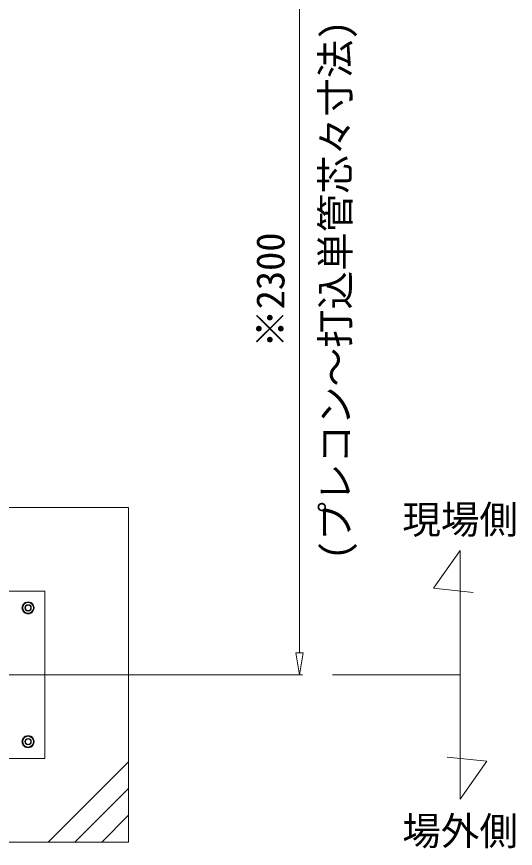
# Model space of a CAD drawing. Units: millimetres, scale not verified. Extents: x -12090 to 12090, y -18325 to 18325.
# Drawn here: x 2016 to 3506, y 14206 to 16692 of the extents above; entities that cross this region are included whole.
import ezdxf
from ezdxf.enums import TextEntityAlignment as Align

# ---------------------------------------------------------------- set-up
doc = ezdxf.new("R2010")
doc.units = ezdxf.units.MM
doc.header["$LTSCALE"] = 90
doc.linetypes.add('CHAIN2', pattern=[12, 9, -1, 1, -1])
for name, color, linetype, lineweight in [('0-6_ﾎﾞﾙﾄ類', 134, 'Continuous', 18), ('0-9_基礎工事用PCA大', 134, 'Continuous', 18), ('0-B_寸法', 134, 'Continuous', 18), ('1-6_通芯', 134, 'CHAIN2', 18), ('1-B_文字', 134, 'Continuous', 18)]:
    doc.layers.add(name, color=color, linetype=linetype, lineweight=lineweight)
doc.styles.add('ＭＳ ゴシック', font='')
doc.styles.get('ＭＳ ゴシック').set_extended_font_data('MS Gothic')

msp = doc.modelspace()

# ---------------------------------------------------------------- linework, layer by layer
at = {"layer": '0-6_ﾎﾞﾙﾄ類'}
for points in [[(2040.57, 14941), (2031.34, 14925), (2040.57, 14909), (2059.05, 14909), (2068.28, 14925), (2059.05, 14941)], [(2040.57, 14509), (2031.34, 14525), (2040.57, 14541), (2059.05, 14541), (2068.28, 14525), (2059.05, 14509)]]:
    msp.add_lwpolyline(points, close=True, dxfattribs=at)
for centre, radius in [((2049.8, 14925), 16), ((2049.8, 14925), 9.52), ((2049.8, 14925), 8.08), ((2049.8, 14525), 16), ((2049.8, 14525), 9.52), ((2049.8, 14525), 8.08)]:
    msp.add_circle(centre, radius, dxfattribs=at)
for centre, start, end in [((2049.8, 14925), 122.734, 177.266), ((2049.8, 14925), 182.734, 237.266), ((2049.8, 14925), 62.734, 117.266), ((2049.8, 14925), 2.734, 57.266), ((2049.8, 14925), 302.734, 357.266), ((2049.8, 14925), 242.734, 297.266), ((2049.8, 14525), 122.734, 177.266), ((2049.8, 14525), 182.734, 237.266), ((2049.8, 14525), 62.734, 117.266), ((2049.8, 14525), 2.734, 57.266), ((2049.8, 14525), 302.734, 357.266), ((2049.8, 14525), 242.734, 297.266)]:
    msp.add_arc(centre, 18, start, end, dxfattribs=at)
at = {"layer": '0-9_基礎工事用PCA大'}
for p, q in [((2349.81, 14465), (2109.81, 14225)), ((2349.81, 14385), (2189.81, 14225)), ((2349.81, 14305), (2269.81, 14225))]:
    msp.add_line(p, q, dxfattribs=at)
for points in [[(1349.81, 14594.67), (1349.81, 14225), (2349.81, 14225), (2349.81, 15225), (1963.43, 15225)], [(1963.43, 14975), (2099.81, 14975), (2099.81, 14475), (1599.8, 14475), (1599.8, 14647.18)]]:
    msp.add_lwpolyline(points, dxfattribs=at)
at = {"layer": '0-B_寸法'}
for p, q in [((2860.8, 16959), (2860.8, 14791)), ((2849.8, 14791), (2860.8, 14725)), ((2849.8, 14791), (2871.81, 14791)), ((2860.8, 14725), (2871.81, 14791)), ((2040.15, 14725), (2861.81, 14725))]:
    msp.add_line(p, q, dxfattribs=at)
at = {"layer": '1-6_通芯'}
msp.add_line((-10000.2, 14725), (3340.81, 14725), dxfattribs=at)
at = {"layer": '1-B_文字'}
for points in [[(3340.81, 15096.94), (3260.72, 14983.42), (3379.52, 14970.92)], [(3340.81, 15096.94), (3340.81, 14353.06), (3420.9, 14466.58), (3302.1, 14479.08)]]:
    msp.add_lwpolyline(points, dxfattribs=at)

# ---------------------------------------------------------------- texts
at = {"layer": '0-B_寸法', "style": 'ＭＳ ゴシック'}
for s, p in [('(プレコン～打込単管芯々寸法)', (3035.53, 15068.6)), ('※2300', (2841.26, 15702.2))]:
    msp.add_text(s, height=84.46, rotation=90, dxfattribs=at).set_placement(p, align=Align.BOTTOM_LEFT)
at = {"layer": '1-B_文字', "style": 'ＭＳ ゴシック'}
for s, p in [('現場側', (3168.01, 15121.42)), ('場外側', (3168.01, 14190.34))]:
    msp.add_text(s, height=84.46, dxfattribs=at).set_placement(p, align=Align.BOTTOM_LEFT)

doc.saveas('drawing.dxf')
